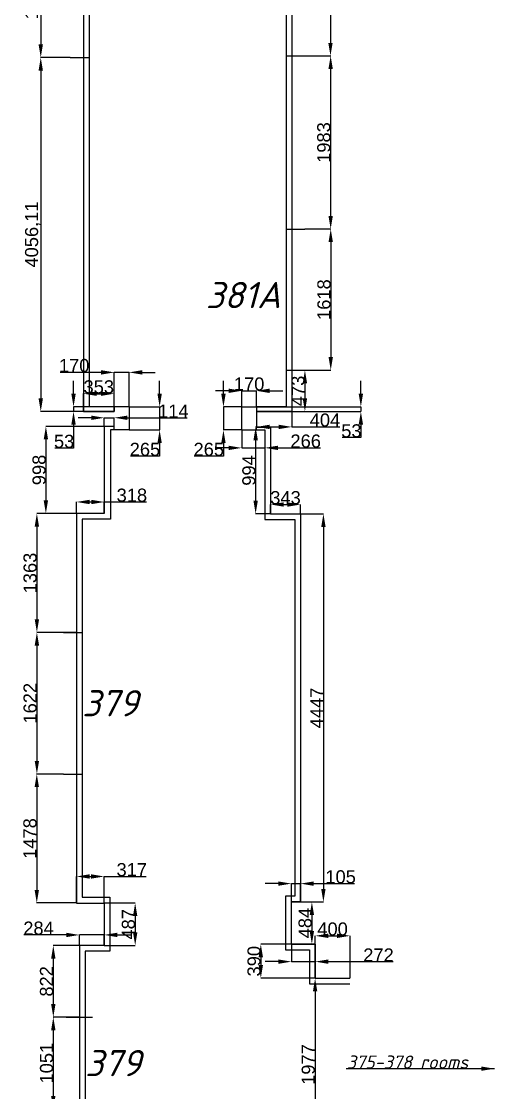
# Model space of a CAD drawing. Header units: millimetres. Extents: x 137411 to 273116, y -37 to 79573.
# Drawn here: x 234393 to 239813, y 31735 to 44009 of the extents above; entities that cross this region are included whole.
import ezdxf
from ezdxf.enums import TextEntityAlignment as Align

# ---------------------------------------------------------------- set-up
doc = ezdxf.new("R2010")
doc.units = ezdxf.units.MM
doc.header["$LTSCALE"] = 0.001
doc.styles.add('GOST', font='ISOCPEUI.TTF')
doc.styles.get("Standard").update_dxf_attribs({"font": 'Arial.ttf'})
doc.dimstyles.new('Copy of ISO-25', dxfattribs={"dimtxt": 150, "dimasz": 150, "dimexe": 1.25, "dimexo": 0.625, "dimtad": 1, "dimtoh": 1, "dimtxsty": 'Standard', "dimcen": 2.5, "dimadec": 0, "dimazin": 0, "dimtfac": 1, "dimtmove": 0, "dimatfit": 3, "dimfxl": 1, "dimarcsym": 0})

# ---------------------------------------------------------------- blocks, each defined once
blk = doc.blocks.new('*D190')
at = {"color": 0, "lineweight": -2, "transparency": 16777216}
for p, q in [((237933, 45239), (237932, 45239)), ((237933, 45089), (237933, 43763)), ((237640, 43613), (237935, 43613))]:
    blk.add_line(p, q, dxfattribs=at)
at = {"color": 0, "transparency": 16777216}
for points in [[(237908, 45089), (237958, 45089), (237933, 45239)], [(237908, 43763), (237958, 43763), (237933, 43613)]]:
    blk.add_solid(points, dxfattribs=at)
at = {"layer": 'Defpoints', "color": 0, "transparency": 16777216}
for p in [(237933, 45239), (237640, 43613), (237933, 43613)]:
    blk.add_point(p, dxfattribs=at)
at = {"color": 0, "transparency": 16777216, "insert": (237856, 44426), "char_height": 150, "attachment_point": 5, "rotation": 90}
blk.add_mtext('1626', dxfattribs=at)
blk = doc.blocks.new('*D191')
at = {"color": 0, "lineweight": -2, "transparency": 16777216}
for p, q in [((237934, 43613), (237936, 43613)), ((237935, 43463), (237935, 41780)), ((237640, 41630), (237936, 41630))]:
    blk.add_line(p, q, dxfattribs=at)
at = {"color": 0, "transparency": 16777216}
for points in [[(237910, 43463), (237960, 43463), (237935, 43613)], [(237910, 41780), (237960, 41780), (237935, 41630)]]:
    blk.add_solid(points, dxfattribs=at)
at = {"layer": 'Defpoints', "color": 0, "transparency": 16777216}
for p in [(237933, 43613), (237640, 41630), (237935, 41630)]:
    blk.add_point(p, dxfattribs=at)
at = {"color": 0, "transparency": 16777216, "insert": (237857, 42621), "char_height": 150, "attachment_point": 5, "rotation": 90}
blk.add_mtext('1983', dxfattribs=at)
blk = doc.blocks.new('*D192')
at = {"color": 0, "lineweight": -2, "transparency": 16777216}
for p, q in [((237935, 41630), (237935, 41630)), ((237936, 41480), (237936, 40162)), ((237640, 40012), (237937, 40012))]:
    blk.add_line(p, q, dxfattribs=at)
at = {"color": 0, "transparency": 16777216}
for points in [[(237911, 41480), (237961, 41480), (237936, 41630)], [(237911, 40162), (237961, 40162), (237936, 40012)]]:
    blk.add_solid(points, dxfattribs=at)
at = {"layer": 'Defpoints', "color": 0, "transparency": 16777216}
for p in [(237936, 41630), (237640, 40012), (237936, 40012)]:
    blk.add_point(p, dxfattribs=at)
at = {"color": 0, "transparency": 16777216, "insert": (237859, 40821), "char_height": 150, "attachment_point": 5, "rotation": 90}
blk.add_mtext('1618', dxfattribs=at)
blk = doc.blocks.new('*D200')
at = {"color": 0, "lineweight": -2, "transparency": 16777216}
for p, q in [((234613, 45225), (234613, 45225)), ((234614, 45075), (234614, 43745)), ((234952, 43595), (234613, 43595))]:
    blk.add_line(p, q, dxfattribs=at)
at = {"color": 0, "transparency": 16777216}
for points in [[(234589, 45075), (234639, 45075), (234614, 45225)], [(234589, 43745), (234639, 43745), (234614, 43595)]]:
    blk.add_solid(points, dxfattribs=at)
at = {"layer": 'Defpoints', "color": 0, "transparency": 16777216}
for p in [(234614, 45225), (234614, 43595), (234952, 43595)]:
    blk.add_point(p, dxfattribs=at)
at = {"color": 0, "transparency": 16777216, "insert": (234523, 44410), "char_height": 150, "attachment_point": 5, "rotation": 90}
blk.add_mtext('1629,66', dxfattribs=at)
blk = doc.blocks.new('*D201')
at = {"color": 0, "lineweight": -2, "transparency": 16777216}
for p, q in [((234613, 43595), (234613, 43595)), ((234614, 43445), (234614, 39689)), ((235102, 39539), (234613, 39539))]:
    blk.add_line(p, q, dxfattribs=at)
at = {"color": 0, "transparency": 16777216}
for points in [[(234589, 43445), (234639, 43445), (234614, 43595)], [(234589, 39689), (234639, 39689), (234614, 39539)]]:
    blk.add_solid(points, dxfattribs=at)
at = {"layer": 'Defpoints', "color": 0, "transparency": 16777216}
for p in [(234614, 43595), (234614, 39539), (235103, 39539)]:
    blk.add_point(p, dxfattribs=at)
at = {"color": 0, "transparency": 16777216, "insert": (234523, 41567), "char_height": 150, "attachment_point": 5, "rotation": 90}
blk.add_mtext('4056,11', dxfattribs=at)
blk = doc.blocks.new('*D202')
at = {"color": 0, "lineweight": -2, "transparency": 16777216}
for p, q in [((237639, 40012), (237638, 40012)), ((237640, 39862), (237640, 39689)), ((237490, 39539), (237641, 39539))]:
    blk.add_line(p, q, dxfattribs=at)
at = {"color": 0, "transparency": 16777216}
for points in [[(237615, 39862), (237665, 39862), (237640, 40012)], [(237615, 39689), (237665, 39689), (237640, 39539)]]:
    blk.add_solid(points, dxfattribs=at)
at = {"layer": 'Defpoints', "color": 0, "transparency": 16777216}
for p in [(237640, 40012), (237490, 39539), (237640, 39539)]:
    blk.add_point(p, dxfattribs=at)
at = {"color": 0, "transparency": 16777216, "insert": (237562, 39775), "char_height": 150, "attachment_point": 5, "rotation": 90}
blk.add_mtext('473', dxfattribs=at)
blk = doc.blocks.new('*D203')
at = {"color": 0, "lineweight": -2, "transparency": 16777216}
for p, q in [((237086, 39538), (237086, 39361)), ((237490, 39538), (237490, 39361)), ((237236, 39362), (237340, 39362)), ((237490, 39362), (238039, 39362))]:
    blk.add_line(p, q, dxfattribs=at)
at = {"color": 0, "transparency": 16777216}
for points in [[(237236, 39387), (237236, 39337), (237086, 39362)], [(237340, 39387), (237340, 39337), (237490, 39362)]]:
    blk.add_solid(points, dxfattribs=at)
at = {"layer": 'Defpoints', "color": 0, "transparency": 16777216}
for p in [(237086, 39539), (237490, 39539), (237490, 39362)]:
    blk.add_point(p, dxfattribs=at)
at = {"color": 0, "transparency": 16777216, "insert": (237870, 39440), "char_height": 150, "attachment_point": 5}
blk.add_mtext('404', dxfattribs=at)
blk = doc.blocks.new('*D204')
at = {"color": 0, "lineweight": -2, "transparency": 16777216}
for p, q in [((238281, 39742), (238281, 39892)), ((237086, 39592), (238282, 39592)), ((237086, 39539), (238282, 39539)), ((238281, 39592), (238281, 39539)), ((238281, 39389), (238281, 39239)), ((238281, 39239), (238066, 39239))]:
    blk.add_line(p, q, dxfattribs=at)
at = {"color": 0, "transparency": 16777216}
for points in [[(238256, 39742), (238306, 39742), (238281, 39592)], [(238256, 39389), (238306, 39389), (238281, 39539)]]:
    blk.add_solid(points, dxfattribs=at)
at = {"layer": 'Defpoints', "color": 0, "transparency": 16777216}
for p in [(237086, 39592), (237086, 39539), (238281, 39539)]:
    blk.add_point(p, dxfattribs=at)
at = {"color": 0, "transparency": 16777216, "insert": (238173, 39316), "char_height": 150, "attachment_point": 5}
blk.add_mtext('53', dxfattribs=at)
blk = doc.blocks.new('*D205')
at = {"color": 0, "lineweight": -2, "transparency": 16777216}
for p, q in [((236766, 39776), (236616, 39776)), ((236916, 39593), (236916, 39778)), ((236916, 39776), (237086, 39776)), ((237086, 39593), (237086, 39778)), ((237236, 39776), (237386, 39776))]:
    blk.add_line(p, q, dxfattribs=at)
at = {"color": 0, "transparency": 16777216}
for points in [[(236766, 39801), (236766, 39751), (236916, 39776)], [(237236, 39801), (237236, 39751), (237086, 39776)]]:
    blk.add_solid(points, dxfattribs=at)
at = {"layer": 'Defpoints', "color": 0, "transparency": 16777216}
for p in [(237086, 39776), (236916, 39592), (237086, 39592)]:
    blk.add_point(p, dxfattribs=at)
at = {"color": 0, "transparency": 16777216, "insert": (237001, 39853), "char_height": 150, "attachment_point": 5}
blk.add_mtext('170', dxfattribs=at)
blk = doc.blocks.new('*D206')
at = {"color": 0, "lineweight": -2, "transparency": 16777216}
for p, q in [((236707, 39742), (236707, 39892)), ((236915, 39592), (236706, 39592)), ((236707, 39592), (236707, 39327)), ((236915, 39327), (236706, 39327)), ((236707, 39177), (236707, 39027)), ((236707, 39027), (236371, 39027))]:
    blk.add_line(p, q, dxfattribs=at)
at = {"color": 0, "transparency": 16777216}
for points in [[(236682, 39742), (236732, 39742), (236707, 39592)], [(236682, 39177), (236732, 39177), (236707, 39327)]]:
    blk.add_solid(points, dxfattribs=at)
at = {"layer": 'Defpoints', "color": 0, "transparency": 16777216}
for p in [(236916, 39592), (236707, 39327), (236916, 39327)]:
    blk.add_point(p, dxfattribs=at)
at = {"color": 0, "transparency": 16777216, "insert": (236539, 39104), "char_height": 150, "attachment_point": 5}
blk.add_mtext('265', dxfattribs=at)
blk = doc.blocks.new('*D207')
at = {"color": 0, "lineweight": -2, "transparency": 16777216}
for p, q in [((236916, 39326), (236916, 39121)), ((237182, 39326), (237182, 39121)), ((236766, 39122), (236616, 39122)), ((236916, 39122), (237182, 39122)), ((237332, 39122), (237817, 39122))]:
    blk.add_line(p, q, dxfattribs=at)
at = {"color": 0, "transparency": 16777216}
for points in [[(236766, 39147), (236766, 39097), (236916, 39122)], [(237332, 39147), (237332, 39097), (237182, 39122)]]:
    blk.add_solid(points, dxfattribs=at)
at = {"layer": 'Defpoints', "color": 0, "transparency": 16777216}
for p in [(236916, 39327), (237182, 39327), (237182, 39122)]:
    blk.add_point(p, dxfattribs=at)
at = {"color": 0, "transparency": 16777216, "insert": (237649, 39199), "char_height": 150, "attachment_point": 5}
blk.add_mtext('266', dxfattribs=at)
blk = doc.blocks.new('*D208')
at = {"color": 0, "lineweight": -2, "transparency": 16777216}
for p, q in [((237246, 39360), (237075, 39360)), ((237076, 39210), (237076, 38516)), ((237246, 38366), (237075, 38366))]:
    blk.add_line(p, q, dxfattribs=at)
at = {"color": 0, "transparency": 16777216}
for points in [[(237051, 39210), (237101, 39210), (237076, 39360)], [(237051, 38516), (237101, 38516), (237076, 38366)]]:
    blk.add_solid(points, dxfattribs=at)
at = {"layer": 'Defpoints', "color": 0, "transparency": 16777216}
for p in [(237247, 39360), (237076, 38366), (237247, 38366)]:
    blk.add_point(p, dxfattribs=at)
at = {"color": 0, "transparency": 16777216, "insert": (236999, 38863), "char_height": 150, "attachment_point": 5, "rotation": 90}
blk.add_mtext('994', dxfattribs=at)
blk = doc.blocks.new('*D209')
at = {"color": 0, "lineweight": -2, "transparency": 16777216}
for p, q in [((237247, 38367), (237247, 38474)), ((237397, 38473), (237440, 38473)), ((237590, 38367), (237590, 38474))]:
    blk.add_line(p, q, dxfattribs=at)
at = {"color": 0, "transparency": 16777216}
for points in [[(237397, 38498), (237397, 38448), (237247, 38473)], [(237440, 38498), (237440, 38448), (237590, 38473)]]:
    blk.add_solid(points, dxfattribs=at)
at = {"layer": 'Defpoints', "color": 0, "transparency": 16777216}
for p in [(237590, 38473), (237247, 38366), (237590, 38366)]:
    blk.add_point(p, dxfattribs=at)
at = {"color": 0, "transparency": 16777216, "insert": (237418, 38550), "char_height": 150, "attachment_point": 5}
blk.add_mtext('343', dxfattribs=at)
blk = doc.blocks.new('*D210')
at = {"color": 0, "lineweight": -2, "transparency": 16777216}
for p, q in [((237590, 38366), (237853, 38366)), ((237852, 38216), (237852, 34069)), ((237590, 33919), (237853, 33919))]:
    blk.add_line(p, q, dxfattribs=at)
at = {"color": 0, "transparency": 16777216}
for points in [[(237827, 38216), (237877, 38216), (237852, 38366)], [(237827, 34069), (237877, 34069), (237852, 33919)]]:
    blk.add_solid(points, dxfattribs=at)
at = {"layer": 'Defpoints', "color": 0, "transparency": 16777216}
for p in [(237590, 38366), (237590, 33919), (237852, 33919)]:
    blk.add_point(p, dxfattribs=at)
at = {"color": 0, "transparency": 16777216, "insert": (237776, 36142), "char_height": 150, "attachment_point": 5, "rotation": 90}
blk.add_mtext('4447', dxfattribs=at)
blk = doc.blocks.new('*D211')
at = {"color": 0, "lineweight": -2, "transparency": 16777216}
for p, q in [((235103, 39540), (235103, 39744)), ((235253, 39743), (235306, 39743)), ((235456, 39540), (235456, 39744))]:
    blk.add_line(p, q, dxfattribs=at)
at = {"color": 0, "transparency": 16777216}
for points in [[(235253, 39768), (235253, 39718), (235103, 39743)], [(235306, 39768), (235306, 39718), (235456, 39743)]]:
    blk.add_solid(points, dxfattribs=at)
at = {"layer": 'Defpoints', "color": 0, "transparency": 16777216}
for p in [(235456, 39743), (235103, 39539), (235456, 39539)]:
    blk.add_point(p, dxfattribs=at)
at = {"color": 0, "transparency": 16777216, "insert": (235279, 39820), "char_height": 150, "attachment_point": 5}
blk.add_mtext('353', dxfattribs=at)
blk = doc.blocks.new('*D212')
at = {"color": 0, "lineweight": -2, "transparency": 16777216}
for p, q in [((234990, 39742), (234990, 39892)), ((235455, 39592), (234989, 39592)), ((235455, 39539), (234989, 39539)), ((234990, 39592), (234990, 39539)), ((234990, 39389), (234990, 39118)), ((234990, 39118), (234775, 39118))]:
    blk.add_line(p, q, dxfattribs=at)
at = {"color": 0, "transparency": 16777216}
for points in [[(234965, 39742), (235015, 39742), (234990, 39592)], [(234965, 39389), (235015, 39389), (234990, 39539)]]:
    blk.add_solid(points, dxfattribs=at)
at = {"layer": 'Defpoints', "color": 0, "transparency": 16777216}
for p in [(234990, 39539), (235456, 39592), (235456, 39539)]:
    blk.add_point(p, dxfattribs=at)
at = {"color": 0, "transparency": 16777216, "insert": (234882, 39196), "char_height": 150, "attachment_point": 5}
blk.add_mtext('53', dxfattribs=at)
blk = doc.blocks.new('*D213')
at = {"color": 0, "lineweight": -2, "transparency": 16777216}
for p, q in [((235306, 39987), (234838, 39987)), ((235456, 39593), (235456, 39989)), ((235626, 39987), (235456, 39987)), ((235626, 39593), (235626, 39989)), ((235776, 39987), (235926, 39987))]:
    blk.add_line(p, q, dxfattribs=at)
at = {"color": 0, "transparency": 16777216}
for points in [[(235306, 40012), (235306, 39962), (235456, 39987)], [(235776, 40012), (235776, 39962), (235626, 39987)]]:
    blk.add_solid(points, dxfattribs=at)
at = {"layer": 'Defpoints', "color": 0, "transparency": 16777216}
for p in [(235456, 39987), (235456, 39592), (235626, 39592)]:
    blk.add_point(p, dxfattribs=at)
at = {"color": 0, "transparency": 16777216, "insert": (234997, 40065), "char_height": 150, "attachment_point": 5}
blk.add_mtext('170', dxfattribs=at)
blk = doc.blocks.new('*D214')
at = {"color": 0, "lineweight": -2, "transparency": 16777216}
for p, q in [((235976, 39742), (235976, 39892)), ((235626, 39592), (235978, 39592)), ((235976, 39592), (235976, 39327)), ((235626, 39327), (235978, 39327)), ((235976, 39177), (235976, 39027)), ((235976, 39027), (235641, 39027))]:
    blk.add_line(p, q, dxfattribs=at)
at = {"color": 0, "transparency": 16777216}
for points in [[(235951, 39742), (236001, 39742), (235976, 39592)], [(235951, 39177), (236001, 39177), (235976, 39327)]]:
    blk.add_solid(points, dxfattribs=at)
at = {"layer": 'Defpoints', "color": 0, "transparency": 16777216}
for p in [(235626, 39592), (235626, 39327), (235976, 39327)]:
    blk.add_point(p, dxfattribs=at)
at = {"color": 0, "transparency": 16777216, "insert": (235808, 39104), "char_height": 150, "attachment_point": 5}
blk.add_mtext('265', dxfattribs=at)
blk = doc.blocks.new('*D215')
at = {"color": 0, "lineweight": -2, "transparency": 16777216}
for p, q in [((235192, 39467), (235042, 39467)), ((235342, 39369), (235342, 39468)), ((235342, 39467), (235456, 39467)), ((235456, 39369), (235456, 39468)), ((235606, 39467), (236292, 39467))]:
    blk.add_line(p, q, dxfattribs=at)
at = {"color": 0, "transparency": 16777216}
for points in [[(235192, 39492), (235192, 39442), (235342, 39467)], [(235606, 39492), (235606, 39442), (235456, 39467)]]:
    blk.add_solid(points, dxfattribs=at)
at = {"layer": 'Defpoints', "color": 0, "transparency": 16777216}
for p in [(235456, 39467), (235342, 39368), (235456, 39368)]:
    blk.add_point(p, dxfattribs=at)
at = {"color": 0, "transparency": 16777216, "insert": (236133, 39543), "char_height": 150, "attachment_point": 5}
blk.add_mtext('114', dxfattribs=at)
blk = doc.blocks.new('*D216')
at = {"color": 0, "lineweight": -2, "transparency": 16777216}
for p, q in [((235341, 39368), (234672, 39368)), ((234673, 39218), (234673, 38520)), ((235341, 38370), (234672, 38370))]:
    blk.add_line(p, q, dxfattribs=at)
at = {"color": 0, "transparency": 16777216}
for points in [[(234648, 39218), (234698, 39218), (234673, 39368)], [(234648, 38520), (234698, 38520), (234673, 38370)]]:
    blk.add_solid(points, dxfattribs=at)
at = {"layer": 'Defpoints', "color": 0, "transparency": 16777216}
for p in [(235342, 39368), (234673, 38370), (235342, 38370)]:
    blk.add_point(p, dxfattribs=at)
at = {"color": 0, "transparency": 16777216, "insert": (234596, 38869), "char_height": 150, "attachment_point": 5, "rotation": 90}
blk.add_mtext('998', dxfattribs=at)
blk = doc.blocks.new('*D217')
at = {"color": 0, "lineweight": -2, "transparency": 16777216}
for p, q in [((235024, 38371), (235024, 38503)), ((235174, 38502), (235192, 38502)), ((235342, 38371), (235342, 38503)), ((235342, 38502), (235824, 38502))]:
    blk.add_line(p, q, dxfattribs=at)
at = {"color": 0, "transparency": 16777216}
for points in [[(235174, 38527), (235174, 38477), (235024, 38502)], [(235192, 38527), (235192, 38477), (235342, 38502)]]:
    blk.add_solid(points, dxfattribs=at)
at = {"layer": 'Defpoints', "color": 0, "transparency": 16777216}
for p in [(235342, 38502), (235024, 38370), (235342, 38370)]:
    blk.add_point(p, dxfattribs=at)
at = {"color": 0, "transparency": 16777216, "insert": (235658, 38579), "char_height": 150, "attachment_point": 5}
blk.add_mtext('318', dxfattribs=at)
blk = doc.blocks.new('*D218')
at = {"color": 0, "lineweight": -2, "transparency": 16777216}
for p, q in [((235006, 38370), (234569, 38370)), ((234570, 38220), (234570, 37157)), ((235023, 37007), (234569, 37007))]:
    blk.add_line(p, q, dxfattribs=at)
at = {"color": 0, "transparency": 16777216}
for points in [[(234545, 38220), (234595, 38220), (234570, 38370)], [(234545, 37157), (234595, 37157), (234570, 37007)]]:
    blk.add_solid(points, dxfattribs=at)
at = {"layer": 'Defpoints', "color": 0, "transparency": 16777216}
for p in [(235006, 38370), (234570, 37007), (235024, 37007)]:
    blk.add_point(p, dxfattribs=at)
at = {"color": 0, "transparency": 16777216, "insert": (234493, 37688), "char_height": 150, "attachment_point": 5, "rotation": 90}
blk.add_mtext('1363', dxfattribs=at)
blk = doc.blocks.new('*D219')
at = {"color": 0, "lineweight": -2, "transparency": 16777216}
for p, q in [((234569, 37007), (234569, 37007)), ((234570, 36857), (234570, 35535)), ((234873, 35385), (234569, 35385))]:
    blk.add_line(p, q, dxfattribs=at)
at = {"color": 0, "transparency": 16777216}
for points in [[(234545, 36857), (234595, 36857), (234570, 37007)], [(234545, 35535), (234595, 35535), (234570, 35385)]]:
    blk.add_solid(points, dxfattribs=at)
at = {"layer": 'Defpoints', "color": 0, "transparency": 16777216}
for p in [(234570, 37007), (234570, 35385), (234874, 35385)]:
    blk.add_point(p, dxfattribs=at)
at = {"color": 0, "transparency": 16777216, "insert": (234493, 36196), "char_height": 150, "attachment_point": 5, "rotation": 90}
blk.add_mtext('1622', dxfattribs=at)
blk = doc.blocks.new('*D220')
at = {"color": 0, "lineweight": -2, "transparency": 16777216}
for p, q in [((234569, 35385), (234567, 35385)), ((234569, 35235), (234569, 34057)), ((235023, 33907), (234567, 33907))]:
    blk.add_line(p, q, dxfattribs=at)
at = {"color": 0, "transparency": 16777216}
for points in [[(234544, 35235), (234594, 35235), (234569, 35385)], [(234544, 34057), (234594, 34057), (234569, 33907)]]:
    blk.add_solid(points, dxfattribs=at)
at = {"layer": 'Defpoints', "color": 0, "transparency": 16777216}
for p in [(234570, 35385), (234569, 33907), (235024, 33907)]:
    blk.add_point(p, dxfattribs=at)
at = {"color": 0, "transparency": 16777216, "insert": (234491, 34646), "char_height": 150, "attachment_point": 5, "rotation": 90}
blk.add_mtext('1478', dxfattribs=at)
blk = doc.blocks.new('*D221')
at = {"color": 0, "lineweight": -2, "transparency": 16777216}
for p, q in [((235024, 33908), (235024, 34212)), ((235174, 34211), (235191, 34211)), ((235341, 33908), (235341, 34212)), ((235341, 34211), (235823, 34211))]:
    blk.add_line(p, q, dxfattribs=at)
at = {"color": 0, "transparency": 16777216}
for points in [[(235174, 34236), (235174, 34186), (235024, 34211)], [(235191, 34236), (235191, 34186), (235341, 34211)]]:
    blk.add_solid(points, dxfattribs=at)
at = {"layer": 'Defpoints', "color": 0, "transparency": 16777216}
for p in [(235341, 34211), (235024, 33907), (235341, 33907)]:
    blk.add_point(p, dxfattribs=at)
at = {"color": 0, "transparency": 16777216, "insert": (235657, 34288), "char_height": 150, "attachment_point": 5}
blk.add_mtext('317', dxfattribs=at)
blk = doc.blocks.new('*D222')
at = {"color": 0, "lineweight": -2, "transparency": 16777216}
for p, q in [((235341, 33907), (235697, 33907)), ((235696, 33757), (235696, 33570)), ((235341, 33420), (235697, 33420))]:
    blk.add_line(p, q, dxfattribs=at)
at = {"color": 0, "transparency": 16777216}
for points in [[(235671, 33757), (235721, 33757), (235696, 33907)], [(235671, 33570), (235721, 33570), (235696, 33420)]]:
    blk.add_solid(points, dxfattribs=at)
at = {"layer": 'Defpoints', "color": 0, "transparency": 16777216}
for p in [(235341, 33907), (235341, 33420), (235696, 33420)]:
    blk.add_point(p, dxfattribs=at)
at = {"color": 0, "transparency": 16777216, "insert": (235619, 33663), "char_height": 150, "attachment_point": 5, "rotation": 90}
blk.add_mtext('487', dxfattribs=at)
blk = doc.blocks.new('*D223')
at = {"color": 0, "lineweight": -2, "transparency": 16777216}
for p, q in [((234907, 33541), (234422, 33541)), ((235057, 33421), (235057, 33542)), ((235341, 33541), (235057, 33541)), ((235341, 33421), (235341, 33542)), ((235491, 33541), (235641, 33541))]:
    blk.add_line(p, q, dxfattribs=at)
at = {"color": 0, "transparency": 16777216}
for points in [[(234907, 33566), (234907, 33516), (235057, 33541)], [(235491, 33566), (235491, 33516), (235341, 33541)]]:
    blk.add_solid(points, dxfattribs=at)
at = {"layer": 'Defpoints', "color": 0, "transparency": 16777216}
for p in [(235341, 33541), (235057, 33420), (235341, 33420)]:
    blk.add_point(p, dxfattribs=at)
at = {"color": 0, "transparency": 16777216, "insert": (234589, 33618), "char_height": 150, "attachment_point": 5}
blk.add_mtext('284', dxfattribs=at)
blk = doc.blocks.new('*D224')
at = {"color": 0, "lineweight": -2, "transparency": 16777216}
for p, q in [((235056, 33420), (234757, 33420)), ((234758, 33270), (234758, 32748)), ((235056, 32598), (234757, 32598))]:
    blk.add_line(p, q, dxfattribs=at)
at = {"color": 0, "transparency": 16777216}
for points in [[(234733, 33270), (234783, 33270), (234758, 33420)], [(234733, 32748), (234783, 32748), (234758, 32598)]]:
    blk.add_solid(points, dxfattribs=at)
at = {"layer": 'Defpoints', "color": 0, "transparency": 16777216}
for p in [(235057, 33420), (234758, 32598), (235057, 32598)]:
    blk.add_point(p, dxfattribs=at)
at = {"color": 0, "transparency": 16777216, "insert": (234681, 33009), "char_height": 150, "attachment_point": 5, "rotation": 90}
blk.add_mtext('822', dxfattribs=at)
blk = doc.blocks.new('*D225')
at = {"color": 0, "lineweight": -2, "transparency": 16777216}
for p, q in [((234758, 32598), (234760, 32598)), ((234758, 32448), (234758, 31697)), ((234906, 31547), (234757, 31547))]:
    blk.add_line(p, q, dxfattribs=at)
at = {"color": 0, "transparency": 16777216}
for points in [[(234733, 32448), (234783, 32448), (234758, 32598)], [(234733, 31697), (234783, 31697), (234758, 31547)]]:
    blk.add_solid(points, dxfattribs=at)
at = {"layer": 'Defpoints', "color": 0, "transparency": 16777216}
for p in [(234757, 32598), (234758, 31547), (234907, 31547)]:
    blk.add_point(p, dxfattribs=at)
at = {"color": 0, "transparency": 16777216, "insert": (234681, 32072), "char_height": 150, "attachment_point": 5, "rotation": 90}
blk.add_mtext('1051', dxfattribs=at)
blk = doc.blocks.new('*D239')
at = {"color": 0, "lineweight": -2, "transparency": 16777216}
for p, q in [((237335, 34129), (237185, 34129)), ((237485, 33920), (237485, 34130)), ((237485, 34129), (237590, 34129)), ((237590, 33920), (237590, 34130)), ((237740, 34129), (238209, 34129))]:
    blk.add_line(p, q, dxfattribs=at)
at = {"color": 0, "transparency": 16777216}
for points in [[(237335, 34154), (237335, 34104), (237485, 34129)], [(237740, 34154), (237740, 34104), (237590, 34129)]]:
    blk.add_solid(points, dxfattribs=at)
at = {"layer": 'Defpoints', "color": 0, "transparency": 16777216}
for p in [(237590, 34129), (237485, 33919), (237590, 33919)]:
    blk.add_point(p, dxfattribs=at)
at = {"color": 0, "transparency": 16777216, "insert": (238049, 34206), "char_height": 150, "attachment_point": 5}
blk.add_mtext('105', dxfattribs=at)
blk = doc.blocks.new('*D240')
at = {"color": 0, "lineweight": -2, "transparency": 16777216}
for p, q in [((237485, 33919), (237721, 33919)), ((237720, 33769), (237720, 33585)), ((237485, 33435), (237721, 33435))]:
    blk.add_line(p, q, dxfattribs=at)
at = {"color": 0, "transparency": 16777216}
for points in [[(237695, 33769), (237745, 33769), (237720, 33919)], [(237695, 33585), (237745, 33585), (237720, 33435)]]:
    blk.add_solid(points, dxfattribs=at)
at = {"layer": 'Defpoints', "color": 0, "transparency": 16777216}
for p in [(237485, 33919), (237485, 33435), (237720, 33435)]:
    blk.add_point(p, dxfattribs=at)
at = {"color": 0, "transparency": 16777216, "insert": (237643, 33677), "char_height": 150, "attachment_point": 5, "rotation": 90}
blk.add_mtext('484', dxfattribs=at)
blk = doc.blocks.new('*D241')
at = {"color": 0, "lineweight": -2, "transparency": 16777216}
for p, q in [((237485, 33434), (237485, 33234)), ((237757, 33434), (237757, 33234)), ((237335, 33235), (237185, 33235)), ((237485, 33235), (237757, 33235)), ((237907, 33235), (238650, 33235))]:
    blk.add_line(p, q, dxfattribs=at)
at = {"color": 0, "transparency": 16777216}
for points in [[(237335, 33260), (237335, 33210), (237485, 33235)], [(237907, 33260), (237907, 33210), (237757, 33235)]]:
    blk.add_solid(points, dxfattribs=at)
at = {"layer": 'Defpoints', "color": 0, "transparency": 16777216}
for p in [(237485, 33435), (237757, 33435), (237757, 33235)]:
    blk.add_point(p, dxfattribs=at)
at = {"color": 0, "transparency": 16777216, "insert": (238483, 33311), "char_height": 150, "attachment_point": 5}
blk.add_mtext('272', dxfattribs=at)
blk = doc.blocks.new('*D242')
at = {"color": 0, "lineweight": -2, "transparency": 16777216}
for p, q in [((237756, 33435), (237134, 33435)), ((237135, 33285), (237135, 33195)), ((237756, 33045), (237134, 33045))]:
    blk.add_line(p, q, dxfattribs=at)
at = {"color": 0, "transparency": 16777216}
for points in [[(237110, 33285), (237160, 33285), (237135, 33435)], [(237110, 33195), (237160, 33195), (237135, 33045)]]:
    blk.add_solid(points, dxfattribs=at)
at = {"layer": 'Defpoints', "color": 0, "transparency": 16777216}
for p in [(237757, 33435), (237135, 33045), (237757, 33045)]:
    blk.add_point(p, dxfattribs=at)
at = {"color": 0, "transparency": 16777216, "insert": (237058, 33240), "char_height": 150, "attachment_point": 5, "rotation": 90}
blk.add_mtext('390', dxfattribs=at)
blk = doc.blocks.new('*D243')
at = {"color": 0, "lineweight": -2, "transparency": 16777216}
for p, q in [((237757, 33046), (237757, 33532)), ((237907, 33531), (238007, 33531)), ((238157, 33046), (238157, 33532))]:
    blk.add_line(p, q, dxfattribs=at)
at = {"color": 0, "transparency": 16777216}
for points in [[(237907, 33556), (237907, 33506), (237757, 33531)], [(238007, 33556), (238007, 33506), (238157, 33531)]]:
    blk.add_solid(points, dxfattribs=at)
at = {"layer": 'Defpoints', "color": 0, "transparency": 16777216}
for p in [(238157, 33531), (237757, 33045), (238157, 33045)]:
    blk.add_point(p, dxfattribs=at)
at = {"color": 0, "transparency": 16777216, "insert": (237957, 33608), "char_height": 150, "attachment_point": 5}
blk.add_mtext('400', dxfattribs=at)
blk = doc.blocks.new('*D244')
at = {"color": 0, "lineweight": -2, "transparency": 16777216}
for p, q in [((237756, 33045), (237755, 33045)), ((237757, 32895), (237757, 31218)), ((237756, 31068), (237755, 31068))]:
    blk.add_line(p, q, dxfattribs=at)
at = {"color": 0, "transparency": 16777216}
for points in [[(237732, 32895), (237782, 32895), (237757, 33045)], [(237732, 31218), (237782, 31218), (237757, 31068)]]:
    blk.add_solid(points, dxfattribs=at)
at = {"layer": 'Defpoints', "color": 0, "transparency": 16777216}
for p in [(237757, 33045), (237757, 31068), (237757, 31068)]:
    blk.add_point(p, dxfattribs=at)
at = {"color": 0, "transparency": 16777216, "insert": (237679, 32056), "char_height": 150, "attachment_point": 5, "rotation": 90}
blk.add_mtext('1977', dxfattribs=at)

msp = doc.modelspace()

# ---------------------------------------------------------------- linework, layer by layer
at = {"color": 1}
for p, q in [((235102.617, 45224.669), (235102.617, 43595.009)), ((235167.617, 45224.669), (235167.617, 43595.009)), ((237424.617, 45238.897), (237424.617, 43612.897)), ((237489.617, 45238.897), (237489.617, 43612.897)), ((234952.279, 43595.009), (235167.617, 43595.009)), ((237424.617, 43612.897), (237639.617, 43612.897)), ((237424.617, 41629.897), (237639.617, 41629.897)), ((237424.617, 41629.897), (237424.617, 40011.897)), ((237489.617, 41629.897), (237489.617, 40011.897)), ((237424.617, 40011.897), (237639.617, 40011.897)), ((234873.617, 37006.897), (235088.617, 37006.897)), ((235023.617, 37006.897), (235023.617, 35384.897)), ((235088.617, 37006.897), (235088.617, 35384.897)), ((234873.617, 35384.897), (235088.617, 35384.897)), ((234906.617, 32597.897), (235206.617, 32597.897)), ((235056.617, 32597.897), (235056.617, 31546.897)), ((235121.617, 32597.897), (235121.617, 31546.897))]:
    msp.add_line(p, q, dxfattribs=at)
at = {"color": 5}
for p, q in [((235102.617, 43595.009), (235102.617, 39538.897)), ((235167.617, 43595.009), (235167.617, 39591.897)), ((237424.617, 43612.897), (237424.617, 41629.897)), ((237489.617, 43612.897), (237489.617, 41629.897)), ((237424.617, 40011.897), (237424.617, 39591.897)), ((237489.617, 40011.897), (237489.617, 39538.897)), ((235102.617, 39538.897), (235455.617, 39538.897)), ((235455.617, 39591.897), (235167.617, 39591.897)), ((235625.617, 39591.897), (235455.617, 39591.897)), ((235455.617, 39591.897), (235455.617, 39538.897)), ((235625.617, 39591.897), (235625.617, 39326.897)), ((236915.617, 39591.897), (237085.617, 39591.897)), ((236915.617, 39591.897), (236915.617, 39326.897)), ((237085.617, 39591.897), (237085.617, 39538.897)), ((237424.617, 39591.897), (237085.617, 39591.897)), ((237489.617, 39538.897), (237085.617, 39538.897)), ((235455.617, 39367.897), (235341.617, 39367.897)), ((235341.617, 39367.897), (235341.617, 38369.897)), ((235455.617, 39326.897), (235411.617, 39326.897)), ((235411.617, 39326.897), (235411.617, 38369.897)), ((235455.617, 39326.897), (235455.617, 39367.897)), ((235625.617, 39326.897), (235455.617, 39326.897)), ((236915.617, 39326.897), (237085.617, 39326.897)), ((237085.617, 39326.897), (237085.617, 39359.897)), ((237085.617, 39359.897), (237246.617, 39359.897)), ((237085.617, 39326.897), (237181.617, 39326.897)), ((237181.617, 39326.897), (237181.617, 38365.897)), ((237246.617, 39359.897), (237246.617, 38365.897)), ((235341.617, 38369.897), (235023.617, 38369.897)), ((235023.617, 38369.897), (235023.617, 37006.897)), ((235411.617, 38304.897), (235088.617, 38304.897)), ((235088.617, 38304.897), (235088.617, 37006.897)), ((235411.617, 38369.897), (235411.617, 38304.897)), ((237181.617, 38365.897), (237181.617, 38300.897)), ((237181.617, 38300.897), (237524.617, 38300.897)), ((237246.617, 38365.897), (237589.617, 38365.897)), ((237524.617, 38300.897), (237524.617, 33983.897)), ((237589.617, 38365.897), (237589.617, 33918.897)), ((235023.617, 35384.897), (235023.617, 33906.897)), ((235088.617, 35384.897), (235088.617, 33971.897)), ((235023.617, 33906.897), (235340.617, 33906.897)), ((235088.617, 33971.897), (235340.617, 33971.897)), ((235340.617, 33971.897), (235405.617, 33971.897)), ((235340.617, 33906.897), (235340.617, 33419.897)), ((235405.617, 33971.897), (235405.617, 33419.897)), ((237484.617, 33983.897), (237419.617, 33983.897)), ((237419.617, 33983.897), (237419.617, 33434.897)), ((237524.617, 33983.897), (237484.617, 33983.897)), ((237589.617, 33918.897), (237484.617, 33918.897)), ((237484.617, 33918.897), (237484.617, 33434.897)), ((235340.617, 33419.897), (235056.617, 33419.897)), ((235056.617, 33419.897), (235056.617, 32597.897)), ((235405.617, 33419.897), (235405.617, 33354.897)), ((237419.617, 33434.897), (237419.617, 33369.897)), ((237484.617, 33434.897), (237756.617, 33434.897)), ((237756.617, 33434.897), (237756.617, 33044.897)), ((235405.617, 33354.897), (235121.617, 33354.897)), ((235121.617, 33354.897), (235121.617, 32597.897)), ((237419.617, 33369.897), (237691.617, 33369.897)), ((237691.617, 33369.897), (237691.617, 33044.897)), ((237691.617, 33044.897), (237691.617, 32979.897)), ((237756.617, 33044.897), (238156.617, 33044.897)), ((237691.617, 32979.897), (238156.617, 32979.897))]:
    msp.add_line(p, q, dxfattribs=at)

# ---------------------------------------------------------------- texts
at = {"style": 'GOST'}
msp.add_text('381А', height=300, dxfattribs=at).set_placement((237362.791, 40873.039), align=Align.MIDDLE_RIGHT)
for p in [(235088.617, 36195.897), (235121.617, 32072.397)]:
    msp.add_text('379', height=300, dxfattribs=at).set_placement(p, align=Align.MIDDLE_LEFT)
at = {"insert": (239510.6, 32009.239), "char_height": 150, "attachment_point": 9, "style": 'GOST'}
msp.add_mtext('375-378 rooms', dxfattribs=at)

# ---------------------------------------------------------------- dimensions: what is measured, and where the dimension line sits
for base, p1, p2, picture, middle in [((234613.829, 43595.009), (234613.829, 45224.669), (234952.279, 43595.009), '*D200', (234523.061, 44409.839)), ((237933.401, 43612.897), (237933.401, 45238.897), (237639.617, 43612.897), '*D190', (237856.19, 44425.897)), ((234613.829, 39538.897), (234613.829, 43595.009), (235102.617, 39538.897), '*D201', (234523.061, 41566.953)), ((237934.651, 41629.897), (237933.401, 43612.897), (237639.617, 41629.897), '*D191', (237857.388, 42621.397)), ((237935.901, 40011.897), (237935.901, 41629.897), (237639.617, 40011.897), '*D192', (237858.69, 40820.897)), ((235976.27, 39326.897), (235625.617, 39591.897), (235625.617, 39326.897), '*D214', (235808.097, 39104.108)), ((236706.892, 39326.897), (236915.617, 39591.897), (236915.617, 39326.897), '*D206', (236538.719, 39104.108)), ((238281.124, 39538.897), (237085.617, 39591.897), (237085.617, 39538.897), '*D204', (238173.064, 39316.16)), ((237639.617, 39538.897), (237639.617, 40011.897), (237489.617, 39538.897), '*D202', (237562.355, 39775.397)), ((234673.177, 38369.897), (235341.617, 39367.897), (235341.617, 38369.897), '*D216', (234595.966, 38868.897)), ((237076.434, 38365.897), (237246.617, 39359.897), (237246.617, 38365.897), '*D208', (236999.223, 38862.897)), ((234569.872, 37006.897), (235006.46, 38369.897), (235023.617, 37006.897), '*D218', (234492.61, 37688.397)), ((237851.735, 33918.897), (237589.617, 38365.897), (237589.617, 33918.897), '*D210', (237776.11, 36142.397)), ((234569.872, 35384.897), (234569.872, 37006.897), (234873.617, 35384.897), '*D219', (234492.661, 36195.897)), ((234568.622, 33906.897), (234569.872, 35384.897), (235023.617, 33906.897), '*D220', (234491.411, 34645.897)), ((235696.107, 33419.897), (235340.617, 33906.897), (235340.617, 33419.897), '*D222', (235618.896, 33663.397)), ((237719.921, 33434.897), (237484.617, 33918.897), (237484.617, 33434.897), '*D240', (237642.71, 33676.897)), ((234758.411, 32597.897), (235056.617, 33419.897), (235056.617, 32597.897), '*D224', (234681.2, 33008.897)), ((237135.476, 33044.897), (237756.617, 33434.897), (237756.617, 33044.897), '*D242', (237058.214, 33239.897)), ((237756.617, 31067.897), (237756.617, 33044.897), (237756.617, 31067.897), '*D244', (237679.406, 32056.397)), ((234758.411, 31546.897), (234757.161, 32597.897), (234906.617, 31546.897), '*D225', (234681.2, 32072.397))]:
    dim = msp.add_linear_dim(base=base, p1=p1, p2=p2, angle=90, dimstyle='Copy of ISO-25')
    dim.commit()
    dim.dimension.update_dxf_attribs({"geometry": picture, "text_midpoint": middle})
for base, p1, p2, picture, middle in [((235455.617, 39987.401), (235625.617, 39591.897), (235455.617, 39591.897), '*D213', (234996.602, 40064.612)), ((235455.617, 39742.837), (235102.617, 39538.897), (235455.617, 39538.897), '*D211', (235279.117, 39820.099)), ((237181.617, 39122.268), (236915.617, 39326.897), (237181.617, 39326.897), '*D207', (237649.176, 39199.479)), ((235341.617, 38501.925), (235023.617, 38369.897), (235341.617, 38369.897), '*D217', (235658.05, 38579.187)), ((237589.617, 38472.557), (237246.617, 38365.897), (237589.617, 38365.897), '*D209', (237418.117, 38549.819)), ((235340.617, 34211.116), (235023.617, 33906.897), (235340.617, 33906.897), '*D221', (235656.897, 34288.378)), ((237589.617, 34128.616), (237484.617, 33918.897), (237589.617, 33918.897), '*D239', (238049.451, 34205.827)), ((238156.617, 33531.12), (237756.617, 33044.897), (238156.617, 33044.897), '*D243', (237956.617, 33608.331))]:
    dim = msp.add_linear_dim(base=base, p1=p1, p2=p2, dimstyle='Copy of ISO-25')
    dim.commit()
    dim.dimension.update_dxf_attribs({"geometry": picture, "text_midpoint": middle})
dim = msp.add_linear_dim(base=(234990.136, 39538.897), p1=(235455.617, 39591.897), p2=(235455.617, 39538.897), angle=90, dimstyle='Copy of ISO-25')
dim.commit()
dim.dimension.update_dxf_attribs({"geometry": '*D212', "text_midpoint": (234882.075, 39118.345), "dimtype": 160})
for base, p1, p2, picture, middle in [((237085.617, 39776.283), (236915.617, 39591.897), (237085.617, 39591.897), '*D205', (237000.617, 39776.283)), ((235455.617, 39467.226), (235341.617, 39367.897), (235455.617, 39367.897), '*D215', (236133.129, 39467.226)), ((237489.617, 39362.302), (237085.617, 39538.897), (237489.617, 39538.897), '*D203', (237869.781, 39362.302)), ((235340.617, 33540.773), (235056.617, 33419.897), (235340.617, 33419.897), '*D223', (234589.314, 33540.773)), ((237756.617, 33235.442), (237484.617, 33434.897), (237756.617, 33434.897), '*D241', (238482.881, 33235.442))]:
    dim = msp.add_linear_dim(base=base, p1=p1, p2=p2, dimstyle='Copy of ISO-25')
    dim.commit()
    dim.dimension.update_dxf_attribs({"geometry": picture, "text_midpoint": middle, "dimtype": 160})

# ---------------------------------------------------------------- leaders
at = {"annotation_type": 0, "has_hookline": 1, "hookline_direction": 1, "text_width": 1396.364}
msp.add_leader([(239812.677, 32008.614), (239511.225, 32008.614)], dimstyle='Copy of ISO-25', dxfattribs=at)

doc.saveas('drawing.dxf')
